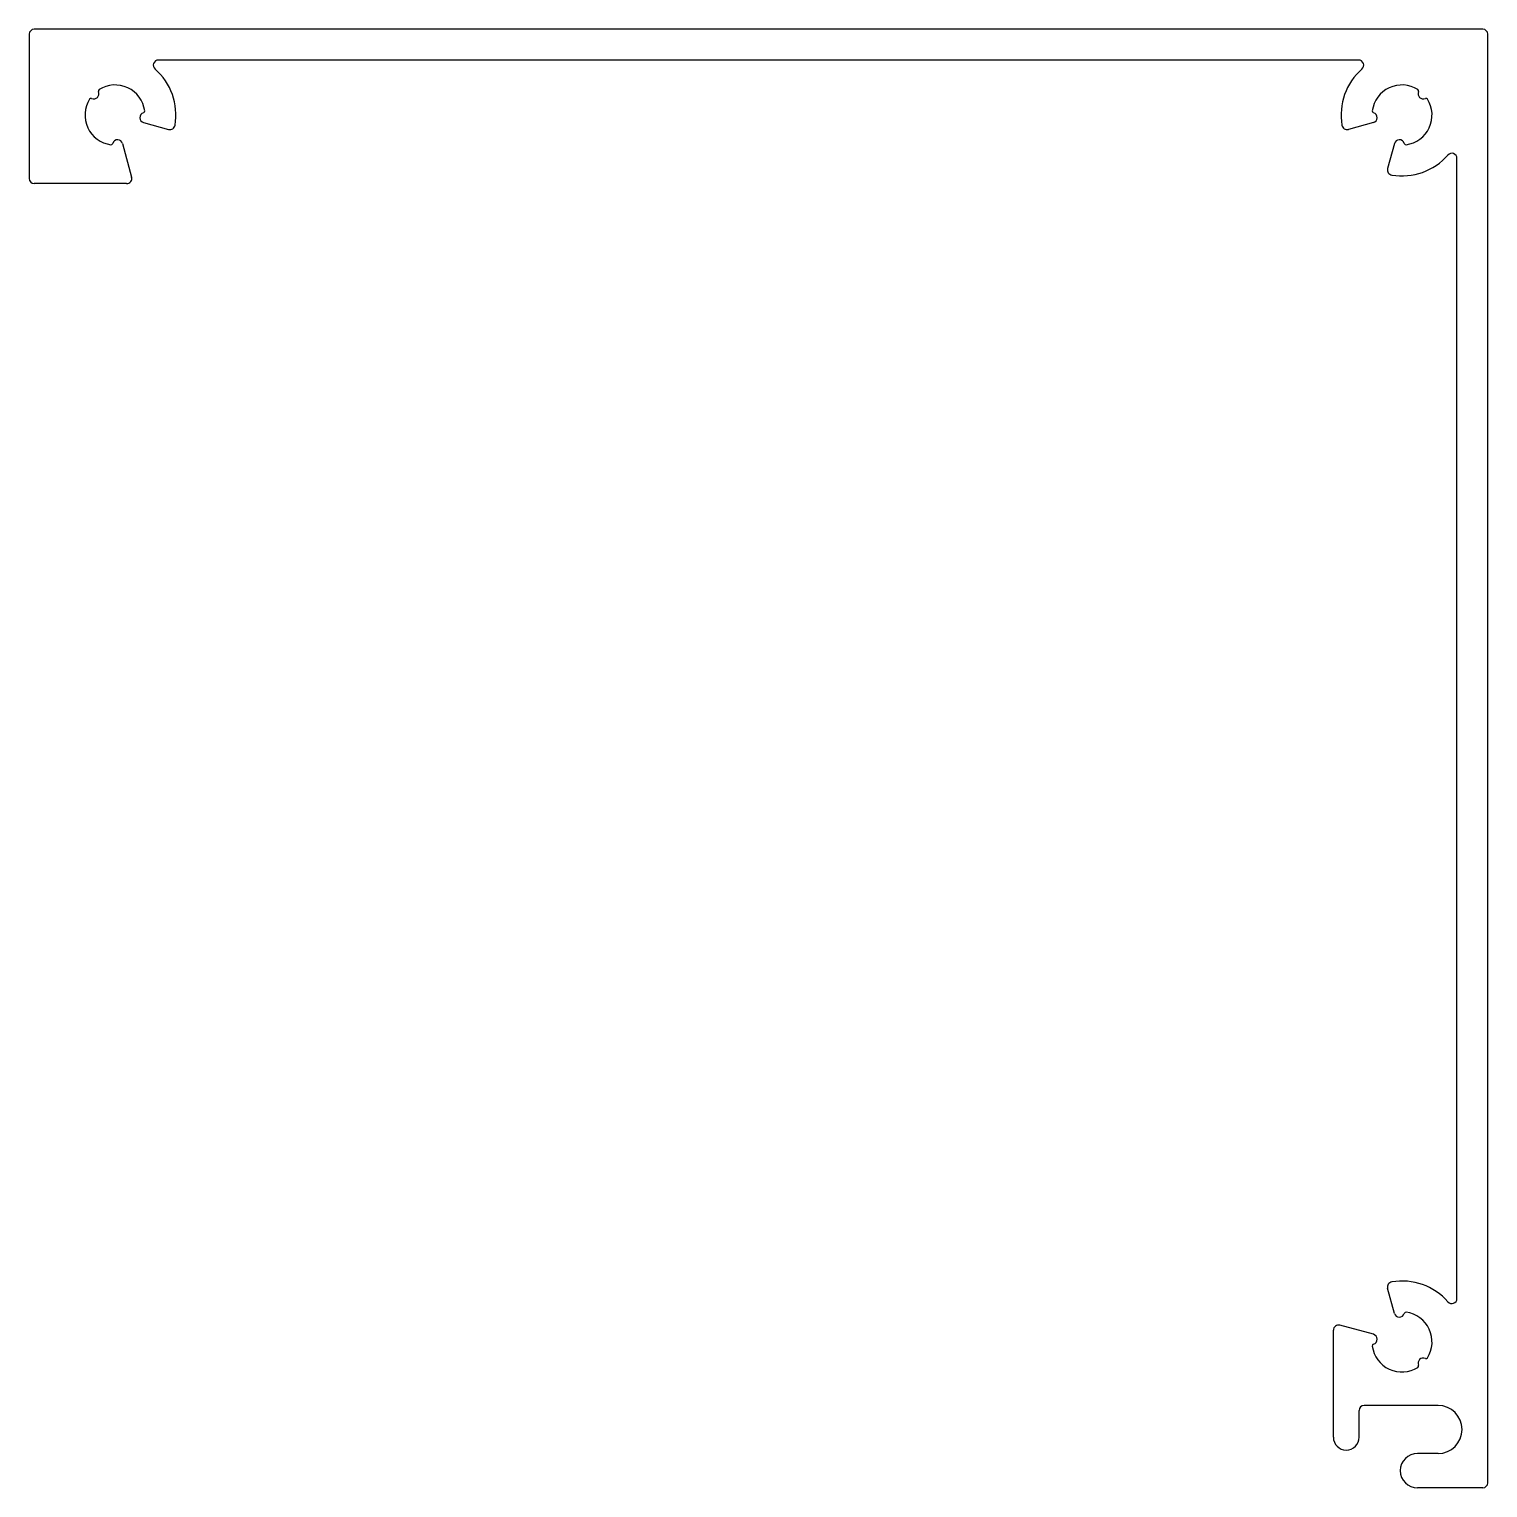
# Model space of a CAD drawing. Extents: x 2876 to 2961, y 859.9 to 944.9.
import ezdxf

# ---------------------------------------------------------------- set-up
doc = ezdxf.new("R2010")
doc.units = 0
doc.layers.get('0').update_dxf_attribs({"linetype": 'CONTINUOUS'})

msp = doc.modelspace()

# ---------------------------------------------------------------- linework, layer by layer
for p, q in [((2875.989, 944.609), (2875.989, 936.209)), ((2960.689, 944.909), (2876.289, 944.909)), ((2960.989, 860.209), (2960.989, 944.609)), ((2953.457, 943.109), (2883.521, 943.109)), ((2882.654, 939.462), (2884.115, 939.071)), ((2954.324, 939.462), (2952.863, 939.071)), ((2881.435, 938.243), (2881.959, 936.286)), ((2955.543, 938.243), (2955.151, 936.783)), ((2959.189, 870.941), (2959.189, 937.376)), ((2881.67, 935.909), (2876.289, 935.909)), ((2955.543, 870.074), (2955.151, 871.535)), ((2951.989, 862.859), (2951.989, 869.09)), ((2954.324, 868.855), (2952.367, 869.379)), ((2958.089, 864.709), (2953.789, 864.709)), ((2953.489, 862.859), (2953.489, 864.409)), ((2958.089, 861.909), (2956.889, 861.909)), ((2960.689, 859.909), (2956.889, 859.909))]:
    msp.add_line(p, q)
for centre, radius, start, end in [((2876.289, 944.609), 0.3, 90, 180), ((2960.689, 944.609), 0.3, 0, 90), ((2883.521, 942.809), 0.3, 90, 228.87241), ((2953.457, 942.809), 0.3, 311.12759, 90), ((2880.989, 939.909), 3.55, 350.29638, 48.87241), ((2955.989, 939.909), 3.55, 131.12759, 189.70362), ((2879.751, 941.146), 0.3, 245.92483, 24.07517), ((2880.117, 941.309), 0.1, 121.91265, 204.07517), ((2880.989, 939.909), 1.75, 7.95824, 121.91265), ((2955.989, 939.909), 1.75, 58.08735, 172.04176), ((2956.861, 941.309), 0.1, 335.92483, 58.08735), ((2957.226, 941.146), 0.3, 155.92483, 294.07517), ((2880.989, 939.909), 1.75, 148.08735, 262.04176), ((2879.588, 940.781), 0.1, 65.92483, 148.08735), ((2882.623, 940.137), 0.1, 285.79572, 7.95824), ((2954.355, 940.137), 0.1, 172.04176, 254.20428), ((2955.989, 939.909), 1.75, 277.95824, 31.91265), ((2957.389, 940.781), 0.1, 31.91265, 114.07517), ((2882.732, 939.752), 0.3, 105.79572, 255), ((2884.192, 939.361), 0.3, 255, 350.29638), ((2952.785, 939.361), 0.3, 189.70362, 285), ((2954.246, 939.752), 0.3, 285, 74.20428), ((2881.145, 938.166), 0.3, 15, 164.20428), ((2955.832, 938.166), 0.3, 15.79572, 165), ((2880.76, 938.275), 0.1, 262.04176, 344.20428), ((2955.989, 939.909), 3.55, 260.29638, 318.87241), ((2956.217, 938.275), 0.1, 195.79572, 277.95824), ((2958.889, 937.376), 0.3, 0, 138.87241), ((2955.441, 936.705), 0.3, 165, 260.29638), ((2876.289, 936.209), 0.3, 180, 270), ((2881.67, 936.209), 0.3, 270, 15), ((2955.441, 871.612), 0.3, 99.70362, 195), ((2955.989, 868.409), 3.55, 41.12759, 99.70362), ((2958.889, 870.941), 0.3, 221.12759, 0), ((2955.832, 870.152), 0.3, 195, 344.20428), ((2956.217, 870.043), 0.1, 82.04176, 164.20428), ((2955.989, 868.409), 1.75, 328.08735, 82.04176), ((2952.289, 869.09), 0.3, 75, 180), ((2954.246, 868.565), 0.3, 285.79572, 75), ((2954.355, 868.18), 0.1, 105.79572, 187.95824), ((2955.989, 868.409), 1.75, 187.95824, 301.91265), ((2956.861, 867.008), 0.1, 301.91265, 24.07517), ((2957.226, 867.171), 0.3, 65.92483, 204.07517), ((2957.389, 867.536), 0.1, 245.92483, 328.08735), ((2953.789, 864.409), 0.3, 90, 180), ((2958.089, 863.309), 1.4, 270, 90), ((2952.739, 862.859), 0.75, 180, 0), ((2956.889, 860.909), 1, 90, 270), ((2960.689, 860.209), 0.3, 270, 0)]:
    msp.add_arc(centre, radius, start, end)

doc.saveas('drawing.dxf')
